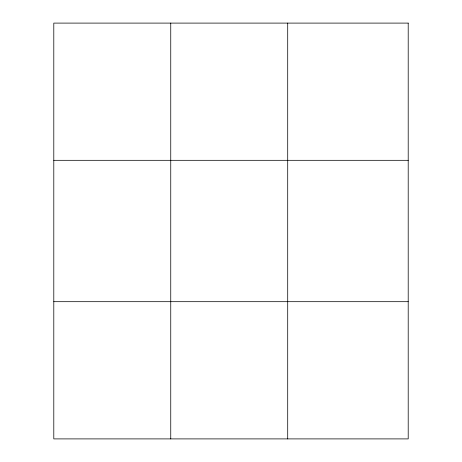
<?xml version="1.0" encoding="UTF-8"?>
<svg xmlns="http://www.w3.org/2000/svg" width="462" height="462" viewBox="0 0 462 462"><rect width="100%" height="100%" fill="white"/><g stroke="black" fill="none" stroke-linecap="round" stroke-linejoin="round"><path stroke-width="0.69" d="M170.749 438.9L170.749 23.1M287.705 438.9L287.705 23.1M53.794 160.314L408.206 160.314M53.794 301.686L408.206 301.686M408.206 23.1L408.206 438.9L53.794 438.9L53.794 23.1L408.206 23.1"/></g></svg>
